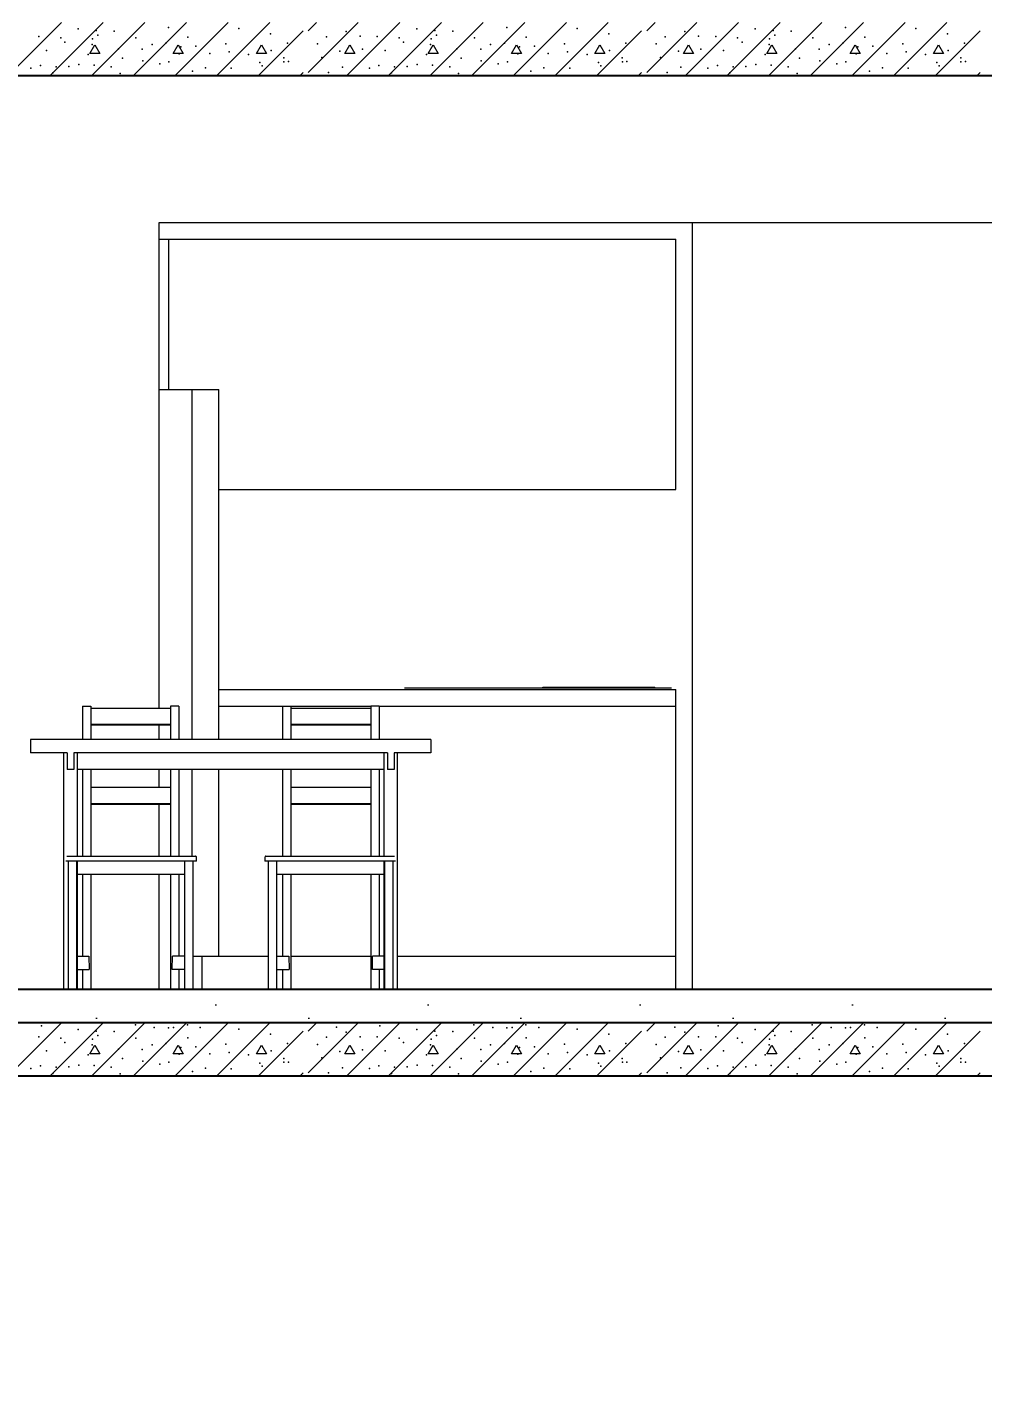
# Model space of a CAD drawing. Header units: millimetres. Extents: x 18162 to 7085488, y 72188 to 247925.
# Drawn here: x 4244418 to 4247283, y 103544 to 107638 of the extents above; entities that cross this region are included whole.
import ezdxf

# ---------------------------------------------------------------- set-up
doc = ezdxf.new("R2010")
doc.units = ezdxf.units.MM
doc.header["$MEASUREMENT"] = 0
doc.linetypes.add('Wipeout_Contour', pattern=[1000, 0, -1000])
for name, color, linetype in [('Archicad Doors', 7, 'Continuous'), ('Interior - Equipment', 7, 'Continuous'), ('Interior - Furniture', 7, 'Continuous'), ('Structural - Bearing', 7, 'Continuous')]:
    doc.layers.add(name, color=color, linetype=linetype)
doc.styles.add('GENERATED_STYLE_3', font='', dxfattribs={"width": 0.8})
doc.styles.get('GENERATED_STYLE_3').set_extended_font_data('ISOCPEUR MON')
doc.dimstyles.new('GENERATED_STYLE__12', dxfattribs={"dimtxt": 330.000007, "dimasz": 171, "dimexe": 0.18, "dimexo": 150, "dimgap": 0, "dimtad": 1, "dimdec": 0, "dimzin": 0, "dimdsep": 46, "dimtxsty": 'GENERATED_STYLE_3', "dimblk": 'ARROWHEAD_2', "dimblk1": 'ARROWHEAD_2', "dimblk2": 'ARROWHEAD_2', "dimcen": 0.09, "dimclrd": 13, "dimclre": 13, "dimclrt": 13, "dimadec": 0, "dimazin": 0, "dimtfac": 1, "dimtdec": 4, "dimtmove": 0, "dimatfit": 3, "dimfxl": 1, "dimtolj": 1, "dimtzin": 0, "dimarcsym": 0})

# ---------------------------------------------------------------- blocks, each defined once
blk = doc.blocks.new('*X1361', base_point=(4294986.6, 104752.7))
at = {"layer": 'Structural - Bearing', "color": 7, "linetype": 'Continuous', "lineweight": 9}
for p, q in [((4244360.4, 107492.7), (4244520.4, 107652.7)), ((4244485.4, 107492.7), (4244645.4, 107652.7)), ((4244610.4, 107492.7), (4244770.4, 107652.7)), ((4244735.4, 107492.7), (4244895.4, 107652.7)), ((4244860.4, 107492.7), (4245020.4, 107652.7)), ((4244985.4, 107492.7), (4245145.4, 107652.7)), ((4245260.5, 107627.7), (4245285.5, 107652.7)), ((4245260.5, 107502.7), (4245410.5, 107652.7)), ((4245375.5, 107492.7), (4245535.5, 107652.7)), ((4245500.5, 107492.7), (4245660.5, 107652.7)), ((4245625.5, 107492.7), (4245785.5, 107652.7)), ((4245750.5, 107492.7), (4245910.5, 107652.7)), ((4245875.5, 107492.7), (4246035.5, 107652.7)), ((4246000.5, 107492.7), (4246160.5, 107652.7)), ((4246275.7, 107627.7), (4246300.6, 107652.7)), ((4246275.7, 107502.7), (4246425.6, 107652.7)), ((4246390.6, 107492.7), (4246550.6, 107652.7)), ((4246515.6, 107492.7), (4246675.6, 107652.7)), ((4246640.6, 107492.7), (4246800.6, 107652.7)), ((4246765.6, 107492.7), (4246925.6, 107652.7)), ((4246890.6, 107492.7), (4247050.6, 107652.7)), ((4247015.6, 107492.7), (4247175.6, 107652.7)), ((4245110.4, 107492.7), (4245245.4, 107627.7)), ((4246125.5, 107492.7), (4246260.5, 107627.7)), ((4247140.6, 107492.7), (4247275.7, 107627.7)), ((4244605.3, 107560.1), (4244620.4, 107586.1)), ((4244620.4, 107586.1), (4244635.3, 107560.1)), ((4244855.3, 107560.1), (4244870.4, 107586.1)), ((4244870.4, 107586.1), (4244885.3, 107560.1)), ((4245105.3, 107560.1), (4245120.4, 107586.1)), ((4245120.4, 107586.1), (4245135.3, 107560.1)), ((4245370.4, 107560.1), (4245385.5, 107586.1)), ((4245385.5, 107586.1), (4245400.4, 107560.1)), ((4245620.4, 107560.1), (4245635.5, 107586.1)), ((4245635.5, 107586.1), (4245650.4, 107560.1)), ((4245870.4, 107560.1), (4245885.5, 107586.1)), ((4245885.5, 107586.1), (4245900.4, 107560.1)), ((4246120.4, 107560.1), (4246135.5, 107586.1)), ((4246135.5, 107586.1), (4246150.4, 107560.1)), ((4246385.5, 107560.1), (4246400.7, 107586.1)), ((4246400.7, 107586.1), (4246415.6, 107560.1)), ((4246635.5, 107560.1), (4246650.7, 107586.1)), ((4246650.7, 107586.1), (4246665.6, 107560.1)), ((4246885.5, 107560.1), (4246900.7, 107586.1)), ((4246900.7, 107586.1), (4246915.6, 107560.1)), ((4247135.5, 107560.1), (4247150.7, 107586.1)), ((4247150.7, 107586.1), (4247165.6, 107560.1)), ((4244635.3, 107560.1), (4244605.3, 107560.1)), ((4244885.3, 107560.1), (4244855.3, 107560.1)), ((4245135.3, 107560.1), (4245105.3, 107560.1)), ((4245400.4, 107560.1), (4245370.4, 107560.1)), ((4245650.4, 107560.1), (4245620.4, 107560.1)), ((4245900.4, 107560.1), (4245870.4, 107560.1)), ((4246150.4, 107560.1), (4246120.4, 107560.1)), ((4246415.6, 107560.1), (4246385.5, 107560.1)), ((4246665.6, 107560.1), (4246635.5, 107560.1)), ((4246915.6, 107560.1), (4246885.5, 107560.1)), ((4247165.6, 107560.1), (4247135.5, 107560.1)), ((4245235.4, 107492.7), (4245245.4, 107502.7)), ((4246250.5, 107492.7), (4246260.5, 107502.7)), ((4247265.6, 107492.7), (4247275.7, 107502.7))]:
    blk.add_line(p, q, dxfattribs=at)
for p in [(4244452.5, 107610.9), (4244518.2, 107607), (4244570.9, 107633.5), (4244624.9, 107628.3), (4244629.9, 107614.7), (4244678.9, 107626.7), (4244743.8, 107606.6), (4244841.2, 107637.6), (4244899.1, 107608.3), (4245052.1, 107634.4), (4245147.2, 107619), (4245315.6, 107609.9), (4245374.4, 107625.4), (4245415.9, 107611.3), (4245467.6, 107610.9), (4245533.3, 107607), (4245586, 107633.5), (4245640, 107628.3), (4245645.1, 107614.7), (4245694.1, 107626.7), (4245759, 107606.6), (4245856.3, 107637.6), (4245914.2, 107608.3), (4246067.2, 107634.4), (4246162.3, 107619), (4246330.7, 107609.9), (4246389.6, 107625.4), (4246431, 107611.3), (4246482.8, 107610.9), (4246548.4, 107607), (4246601.2, 107633.5), (4246655.1, 107628.3), (4246660.2, 107614.7), (4246709.2, 107626.7), (4246774.1, 107606.6), (4246871.5, 107637.6), (4246929.3, 107608.3), (4247082.4, 107634.4), (4247177.4, 107619), (4244475.6, 107569.1), (4244531.1, 107593.6), (4244612.1, 107587.1), (4244614, 107603.6), (4244691.3, 107573.6), (4244762.8, 107573), (4244792.4, 107587.1), (4244833.6, 107591), (4244878.7, 107579.4), (4244923.8, 107581.3), (4245013.8, 107589), (4245023.4, 107564.4), (4245149.1, 107569.1), (4245198.1, 107591), (4245288.6, 107588.4), (4245355.5, 107566.5), (4245423.1, 107572.3), (4245490.8, 107569.1), (4245546.2, 107593.6), (4245627.3, 107587.1), (4245629.2, 107603.6), (4245706.4, 107573.6), (4245777.9, 107573), (4245807.5, 107587.1), (4245848.8, 107591), (4245893.8, 107579.4), (4245939, 107581.3), (4246028.9, 107589), (4246038.5, 107564.4), (4246164.3, 107569.1), (4246213.2, 107591), (4246303.7, 107588.4), (4246370.7, 107566.5), (4246438.3, 107572.3), (4246505.9, 107569.1), (4246561.4, 107593.6), (4246642.4, 107587.1), (4246644.3, 107603.6), (4246721.6, 107573.6), (4246793.1, 107573), (4246822.7, 107587.1), (4246863.9, 107591), (4246909, 107579.4), (4246954.1, 107581.3), (4247044, 107589), (4247053.7, 107564.4), (4247179.4, 107569.1), (4247228.3, 107591), (4244457.6, 107524), (4244572.2, 107526.6), (4244600.1, 107557.2), (4244618.6, 107525.3), (4244703.6, 107545.9), (4244764.5, 107537.8), (4244815.2, 107529), (4244842.8, 107535), (4244873.5, 107558.8), (4244965.5, 107560.1), (4245081.7, 107557), (4245115.6, 107532.4), (4245122.4, 107523.2), (4245187.4, 107546.4), (4245187.5, 107534.6), (4245201.3, 107535.6), (4245301.6, 107547.9), (4245472.7, 107524), (4245587.3, 107526.6), (4245615.3, 107557.2), (4245633.7, 107525.3), (4245718.7, 107545.9), (4245779.6, 107537.8), (4245830.4, 107529), (4245858, 107535), (4245888.7, 107558.8), (4245980.6, 107560.1), (4246096.9, 107557), (4246130.7, 107532.4), (4246137.6, 107523.2), (4246202.5, 107546.4), (4246202.6, 107534.6), (4246216.4, 107535.6), (4246316.7, 107547.9), (4246487.9, 107524), (4246602.5, 107526.6), (4246630.4, 107557.2), (4246648.8, 107525.3), (4246733.8, 107545.9), (4246794.8, 107537.8), (4246845.5, 107529), (4246873.1, 107535), (4246903.8, 107558.8), (4246995.7, 107560.1), (4247112, 107557), (4247145.9, 107532.4), (4247152.7, 107523.2), (4247217.6, 107546.4), (4247217.7, 107534.6), (4247231.5, 107535.6), (4244428.8, 107515.9), (4244495.1, 107501.6), (4244504.3, 107520.1), (4244542.2, 107521.1), (4244669.7, 107519.8), (4244696.2, 107500.3), (4244913, 107506.9), (4244952.5, 107517), (4245029.7, 107515.5), (4245321.6, 107503.1), (4245363.1, 107518.6), (4245444, 107515.9), (4245510.2, 107501.6), (4245519.4, 107520.1), (4245557.3, 107521.1), (4245684.8, 107519.8), (4245711.4, 107500.3), (4245928.2, 107506.9), (4245967.6, 107517), (4246044.9, 107515.5), (4246336.8, 107503.1), (4246378.2, 107518.6), (4246459.1, 107515.9), (4246525.3, 107501.6), (4246534.6, 107520.1), (4246572.4, 107521.1), (4246699.9, 107519.8), (4246726.5, 107500.3), (4246943.3, 107506.9), (4246982.7, 107517), (4247060, 107515.5)]:
    blk.add_point(p, dxfattribs=at)
blk = doc.blocks.new('*X1510', base_point=(4294986.6, 104752.7))
at = {"layer": 'Structural - Bearing', "color": 7, "linetype": 'Continuous', "lineweight": 9}
for p, q in [((4244360.4, 104492.7), (4244520.4, 104652.7)), ((4244485.4, 104492.7), (4244645.4, 104652.7)), ((4244610.4, 104492.7), (4244770.4, 104652.7)), ((4244735.4, 104492.7), (4244895.4, 104652.7)), ((4244860.4, 104492.7), (4245020.4, 104652.7)), ((4244985.4, 104492.7), (4245145.4, 104652.7)), ((4245110.4, 104492.7), (4245245.4, 104627.7)), ((4245260.5, 104627.7), (4245285.5, 104652.7)), ((4245260.5, 104502.7), (4245410.5, 104652.7)), ((4245375.5, 104492.7), (4245535.5, 104652.7)), ((4245500.5, 104492.7), (4245660.5, 104652.7)), ((4245625.5, 104492.7), (4245785.5, 104652.7)), ((4245750.5, 104492.7), (4245910.5, 104652.7)), ((4245875.5, 104492.7), (4246035.5, 104652.7)), ((4246000.5, 104492.7), (4246160.5, 104652.7)), ((4246125.5, 104492.7), (4246260.5, 104627.7)), ((4246275.7, 104627.7), (4246300.7, 104652.7)), ((4246275.7, 104502.7), (4246425.7, 104652.7)), ((4246390.7, 104492.7), (4246550.7, 104652.7)), ((4246515.7, 104492.7), (4246675.7, 104652.7)), ((4246640.7, 104492.7), (4246800.7, 104652.7)), ((4246765.7, 104492.7), (4246925.7, 104652.7)), ((4246890.7, 104492.7), (4247050.7, 104652.7)), ((4247015.7, 104492.7), (4247175.7, 104652.7)), ((4247140.7, 104492.7), (4247275.7, 104627.7)), ((4244605.3, 104560), (4244620.4, 104586)), ((4244620.4, 104586), (4244635.3, 104560)), ((4244855.3, 104560), (4244870.4, 104586)), ((4244870.4, 104586), (4244885.3, 104560)), ((4245105.3, 104560), (4245120.4, 104586)), ((4245120.4, 104586), (4245135.3, 104560)), ((4245370.4, 104560), (4245385.5, 104586)), ((4245385.5, 104586), (4245400.4, 104560)), ((4245620.4, 104560), (4245635.5, 104586)), ((4245635.5, 104586), (4245650.4, 104560)), ((4245870.4, 104560), (4245885.5, 104586)), ((4245885.5, 104586), (4245900.4, 104560)), ((4246120.4, 104560), (4246135.5, 104586)), ((4246135.5, 104586), (4246150.4, 104560)), ((4246385.5, 104560), (4246400.7, 104586)), ((4246400.7, 104586), (4246415.6, 104560)), ((4246635.5, 104560), (4246650.7, 104586)), ((4246650.7, 104586), (4246665.6, 104560)), ((4246885.5, 104560), (4246900.7, 104586)), ((4246900.7, 104586), (4246915.6, 104560)), ((4247135.5, 104560), (4247150.7, 104586)), ((4247150.7, 104586), (4247165.6, 104560)), ((4244635.3, 104560), (4244605.3, 104560)), ((4244885.3, 104560), (4244855.3, 104560)), ((4245135.3, 104560), (4245105.3, 104560)), ((4245400.4, 104560), (4245370.4, 104560)), ((4245650.4, 104560), (4245620.4, 104560)), ((4245900.4, 104560), (4245870.4, 104560)), ((4246150.4, 104560), (4246120.4, 104560)), ((4246415.6, 104560), (4246385.5, 104560)), ((4246665.6, 104560), (4246635.5, 104560)), ((4246915.6, 104560), (4246885.5, 104560)), ((4247165.6, 104560), (4247135.5, 104560)), ((4245235.4, 104492.7), (4245245.4, 104502.7)), ((4246250.5, 104492.7), (4246260.5, 104502.7)), ((4247265.7, 104492.7), (4247275.7, 104502.7))]:
    blk.add_line(p, q, dxfattribs=at)
for p in [(4244460.2, 104643.7), (4244570.9, 104633.4), (4244624.9, 104628.2), (4244678.9, 104626.7), (4244742.1, 104646.7), (4244798.9, 104638.6), (4244841.2, 104637.5), (4244856.7, 104639.1), (4244898.4, 104646.8), (4244936.6, 104638.6), (4245052.1, 104634.4), (4245147.2, 104619), (4245345.2, 104639.9), (4245374.4, 104625.4), (4245475.3, 104643.7), (4245586, 104633.4), (4245640, 104628.2), (4245694.1, 104626.7), (4245757.2, 104646.7), (4245814, 104638.6), (4245856.3, 104637.5), (4245871.8, 104639.1), (4245913.5, 104646.8), (4245951.8, 104638.6), (4246067.2, 104634.4), (4246162.3, 104619), (4246360.4, 104639.9), (4246389.6, 104625.4), (4246490.4, 104643.7), (4246601.2, 104633.4), (4246655.1, 104628.2), (4246709.2, 104626.7), (4246772.3, 104646.7), (4246829.1, 104638.6), (4246871.5, 104637.5), (4246886.9, 104639.1), (4246928.6, 104646.8), (4246966.9, 104638.6), (4247082.4, 104634.4), (4247177.4, 104619), (4244452.5, 104610.9), (4244518.2, 104607), (4244531.1, 104593.5), (4244612.1, 104587.1), (4244614, 104603.5), (4244629.9, 104614.7), (4244743.8, 104606.6), (4244792.4, 104587.1), (4244833.6, 104590.9), (4244878.7, 104579.3), (4244899.1, 104608.3), (4244923.8, 104581.2), (4245013.8, 104589), (4245198.1, 104590.9), (4245288.6, 104588.4), (4245315.6, 104609.8), (4245415.9, 104611.2), (4245467.6, 104610.9), (4245533.3, 104607), (4245546.2, 104593.5), (4245627.3, 104587.1), (4245629.2, 104603.5), (4245645.1, 104614.7), (4245759, 104606.6), (4245807.5, 104587.1), (4245848.8, 104590.9), (4245893.8, 104579.3), (4245914.2, 104608.3), (4245939, 104581.2), (4246028.9, 104589), (4246213.2, 104590.9), (4246303.7, 104588.4), (4246330.7, 104609.8), (4246431, 104611.2), (4246482.8, 104610.9), (4246548.4, 104607), (4246561.4, 104593.5), (4246642.4, 104587.1), (4246644.3, 104603.5), (4246660.2, 104614.7), (4246774.1, 104606.6), (4246822.7, 104587.1), (4246863.9, 104590.9), (4246909, 104579.3), (4246929.3, 104608.3), (4246954.1, 104581.2), (4247044, 104589), (4247228.3, 104590.9), (4244475.6, 104569), (4244600.1, 104557.1), (4244691.3, 104573.6), (4244703.6, 104545.9), (4244762.8, 104572.9), (4244764.5, 104537.8), (4244842.8, 104535), (4244873.5, 104558.7), (4244965.5, 104560), (4245023.4, 104564.3), (4245081.7, 104557), (4245149.1, 104569), (4245187.4, 104546.3), (4245187.5, 104534.6), (4245201.3, 104535.5), (4245301.6, 104547.9), (4245355.5, 104566.5), (4245423.1, 104572.3), (4245490.8, 104569), (4245615.3, 104557.1), (4245706.4, 104573.6), (4245718.7, 104545.9), (4245777.9, 104572.9), (4245779.6, 104537.8), (4245858, 104535), (4245888.7, 104558.7), (4245980.6, 104560), (4246038.5, 104564.3), (4246096.9, 104557), (4246164.3, 104569), (4246202.5, 104546.3), (4246202.6, 104534.6), (4246216.4, 104535.5), (4246316.7, 104547.9), (4246370.7, 104566.5), (4246438.3, 104572.3), (4246505.9, 104569), (4246630.4, 104557.1), (4246721.6, 104573.6), (4246733.8, 104545.9), (4246793.1, 104572.9), (4246794.8, 104537.8), (4246873.1, 104535), (4246903.8, 104558.7), (4246995.7, 104560), (4247053.7, 104564.3), (4247112, 104557), (4247179.4, 104569), (4247217.6, 104546.3), (4247217.7, 104534.6), (4247231.5, 104535.5), (4244428.8, 104515.9), (4244457.6, 104524), (4244495.1, 104501.5), (4244504.3, 104520.1), (4244542.2, 104521), (4244572.2, 104526.5), (4244618.6, 104525.3), (4244669.7, 104519.8), (4244696.2, 104500.3), (4244815.2, 104528.9), (4244913, 104506.9), (4244952.5, 104517), (4245029.7, 104515.4), (4245115.6, 104532.3), (4245122.4, 104523.2), (4245321.6, 104503.1), (4245363.1, 104518.5), (4245444, 104515.9), (4245472.7, 104524), (4245510.2, 104501.5), (4245519.4, 104520.1), (4245557.3, 104521), (4245587.3, 104526.5), (4245633.7, 104525.3), (4245684.8, 104519.8), (4245711.4, 104500.3), (4245830.4, 104528.9), (4245928.2, 104506.9), (4245967.6, 104517), (4246044.9, 104515.4), (4246130.7, 104532.3), (4246137.6, 104523.2), (4246336.8, 104503.1), (4246378.2, 104518.5), (4246459.1, 104515.9), (4246487.9, 104524), (4246525.3, 104501.5), (4246534.6, 104520.1), (4246572.4, 104521), (4246602.5, 104526.5), (4246648.8, 104525.3), (4246699.9, 104519.8), (4246726.5, 104500.3), (4246845.5, 104528.9), (4246943.3, 104506.9), (4246982.7, 104517), (4247060, 104515.4), (4247145.9, 104532.3), (4247152.7, 104523.2)]:
    blk.add_point(p, dxfattribs=at)
blk = doc.blocks.new('*D1582', base_point=(4294986.6, 104752.7))
at = {"color": 12, "linetype": 'Continuous', "lineweight": 35}
for p, q in [((4242680.2, 104817.7), (4242905.2, 104687.8)), ((4242680.2, 100067.7), (4242905.2, 99937.8))]:
    blk.add_line(p, q, dxfattribs=at)
at = {"color": 13, "linetype": 'Continuous', "lineweight": 13}
for p, q in [((4244092.8, 104752.7), (4242623.9, 104752.7)), ((4242792.7, 100002.7), (4242792.7, 104752.7)), ((4242961.4, 100002.7), (4242623.9, 100002.7)), ((4242792.7, 99892.7), (4242792.7, 100002.7))]:
    blk.add_line(p, q, dxfattribs=at)
at = {"color": 13, "lineweight": 13, "char_height": 330, "attachment_point": 7, "rotation": 90, "style": 'GENERATED_STYLE_3'}
for s, insert in [('\\A1;{\\pql;\\fISOCPEUR MON|b0|i0|c0|p0;\\W0.800000;600}', (4242822.5, 104134.4)), ('\\A1;{\\pql;\\fISOCPEUR MON|b0|i0|c0|p0;\\W0.800000;4,750}', (4242888.3, 101672.9))]:
    blk.add_mtext(s, dxfattribs=dict(at, insert=insert))
blk = doc.blocks.new('ARROWHEAD_2')
at = {"color": 0, "linetype": 'Continuous', "lineweight": 0}
for p, q in [((-0.378, -0.655), (0.378, 0.655)), ((0, 0), (-1, 0))]:
    blk.add_line(p, q, dxfattribs=at)
blk = doc.blocks.new('*D1584', base_point=(4294986.6, 104752.7))
at = {"color": 12, "linetype": 'Continuous', "lineweight": 35}
for p, q in [((4241780.2, 105417.7), (4242005.2, 105287.8)), ((4241780.2, 100067.7), (4242005.2, 99937.8))]:
    blk.add_line(p, q, dxfattribs=at)
at = {"color": 13, "linetype": 'Continuous', "lineweight": 13}
for p, q in [((4241892.7, 100002.7), (4241892.7, 105352.7)), ((4242863.1, 100002.7), (4241723.9, 100002.7)), ((4241892.7, 99892.7), (4241892.7, 100002.7))]:
    blk.add_line(p, q, dxfattribs=at)
at = {"color": 13, "lineweight": 13, "insert": (4241988.3, 102262.7), "char_height": 330, "attachment_point": 7, "rotation": 90, "style": 'GENERATED_STYLE_3'}
blk.add_mtext('\\A1;{\\pql;\\fISOCPEUR MON|b0|i0|c0|p0;\\W0.800000;5,350}', dxfattribs=at)

msp = doc.modelspace()

# ---------------------------------------------------------------- hatches: boundary and pattern name
at = {"layer": 'Structural - Bearing', "linetype": 'Continuous', "lineweight": 9}
h = msp.add_hatch(dxfattribs=at)
h.set_pattern_fill('Lightweight_Concrete_0003', style=0, pattern_type=2)
h.set_pattern_definition([(0, (4294986.6, 104752.7), (0, 1169.134), [73.125, -601.875]), (0, (4295324.1, 105337.3), (0, 1169.134), [73.125, -601.875]), (60, (4294986.6, 104752.7), (-1012.5, 584.567), [73.125, -601.875]), (60, (4295661.6, 104752.7), (-1012.5, 584.567), [73.125, -601.875]), (120, (4295059.7, 104752.7), (1012.5, 584.567), [73.125, -601.875]), (120, (4295734.7, 104752.7), (1012.5, 584.567), [73.125, -601.875]), (0, (4294986.58, 104865.2), (0, 225), [0, -225, 0, -337.5]), (45, (4295099.08, 104865.2), (-159.099, 159.099), [0, -168.75, 0, -281.25])])
h.paths.add_polyline_path([(4244213.1, 104652.7), (4247713.1, 104652.7), (4247713.1, 104752.7), (4244213.1, 104752.7)])

# ---------------------------------------------------------------- linework, layer by layer
at = {"layer": 'Archicad Doors', "color": 7, "linetype": 'Continuous', "lineweight": 9}
for p, q in [((4244813.1, 105597), (4244813.1, 107052.7)), ((4244813.1, 107052.7), (4247313.1, 107052.7)), ((4244813.1, 105502.7), (4244813.1, 105545.4)), ((4244813.1, 105359.5), (4244813.1, 105412.7)), ((4244813.1, 105152.7), (4244813.1, 105307.9)), ((4244813.1, 104752.7), (4244813.1, 105097.7))]:
    msp.add_line(p, q, dxfattribs=at)
at = {"layer": 'Interior - Equipment', "color": 7, "linetype": 'Continuous', "lineweight": 13}
for p, q in [((4244813.1, 107002.7), (4244842.8, 107002.7)), ((4244842.8, 106552.7), (4244842.8, 107002.7)), ((4244842.8, 107002.7), (4246362.8, 107002.7)), ((4246362.8, 106252.7), (4246362.8, 107002.7)), ((4244813.1, 106552.7), (4244912.7, 106552.7)), ((4244912.7, 106552.7), (4244992.8, 106552.7)), ((4244912.7, 105502.7), (4244912.7, 106552.7)), ((4244912.8, 105502.7), (4244912.8, 106552.7)), ((4244992.8, 105502.7), (4244992.8, 106552.7)), ((4244992.8, 106252.7), (4246362.8, 106252.7)), ((4244992.8, 105652.7), (4246362.8, 105652.7)), ((4245549.6, 105657.7), (4245551.1, 105657.7)), ((4245551.1, 105657.7), (4245555.5, 105657.7)), ((4245555.5, 105657.7), (4245562, 105657.7)), ((4245562, 105657.7), (4245569.6, 105657.7)), ((4245569.6, 105657.7), (4246329.6, 105657.7)), ((4245964.6, 105659.7), (4246269.6, 105659.7)), ((4245964.6, 105657.7), (4245964.6, 105659.7)), ((4246269.6, 105657.7), (4246269.6, 105659.7)), ((4246269.6, 105659.7), (4246299.6, 105659.7)), ((4246299.6, 105657.7), (4246299.6, 105659.7)), ((4246329.6, 105657.7), (4246337.3, 105657.7)), ((4246337.3, 105657.7), (4246343.8, 105657.7)), ((4246343.8, 105657.7), (4246348.1, 105657.7)), ((4246348.1, 105657.7), (4246349.6, 105657.7)), ((4246362.8, 105602.7), (4246362.8, 105652.7)), ((4244992.8, 105602.7), (4245183.4, 105602.7)), ((4245208.4, 105602.7), (4245447.8, 105602.7)), ((4245472.8, 105602.7), (4246362.8, 105602.7)), ((4246362.8, 104852.7), (4246362.8, 105602.7)), ((4244912.7, 105152.7), (4244912.7, 105412.7)), ((4244912.8, 105152.7), (4244912.8, 105412.7)), ((4244992.8, 104852.7), (4244992.8, 105412.7)), ((4244915.1, 104852.7), (4244942.8, 104852.7)), ((4244942.8, 104752.7), (4244942.8, 104852.7)), ((4244942.8, 104852.7), (4244992.8, 104852.7)), ((4244992.8, 104852.7), (4245141.2, 104852.7)), ((4245208.4, 104852.7), (4245447.8, 104852.7)), ((4245528.1, 104852.7), (4246362.8, 104852.7)), ((4246362.8, 104752.7), (4246362.8, 104852.7))]:
    msp.add_line(p, q, dxfattribs=at)
at = {"layer": 'Interior - Furniture', "color": 7, "linetype": 'Continuous', "lineweight": 13}
for p, q in [((4244583.4, 105602.7), (4244608.4, 105602.7)), ((4244872.8, 105602.7), (4244847.8, 105602.7)), ((4245183.4, 105602.7), (4245208.4, 105602.7)), ((4245472.8, 105602.7), (4245447.8, 105602.7)), ((4244608.4, 105597), (4244847.8, 105597)), ((4245208.4, 105597), (4245447.8, 105597)), ((4244847.8, 105547.6), (4244608.4, 105547.6)), ((4244847.8, 105545.4), (4244608.4, 105545.4)), ((4245447.8, 105547.6), (4245208.4, 105547.6)), ((4245447.8, 105545.4), (4245208.4, 105545.4)), ((4244583.4, 105412.7), (4244583.4, 105152.7)), ((4244608.4, 105412.7), (4244608.4, 105152.7)), ((4244847.8, 105412.7), (4244847.8, 105152.7)), ((4244872.8, 105412.7), (4244872.8, 105152.7)), ((4245183.4, 105412.7), (4245183.4, 105152.7)), ((4245208.4, 105412.7), (4245208.4, 105152.7)), ((4245447.8, 105412.7), (4245447.8, 105152.7)), ((4245472.8, 105412.7), (4245472.8, 105152.7)), ((4244608.4, 105359.5), (4244847.8, 105359.5)), ((4245208.4, 105359.5), (4245447.8, 105359.5)), ((4244847.8, 105310), (4244608.4, 105310)), ((4244847.8, 105307.9), (4244608.4, 105307.9)), ((4245447.8, 105310), (4245208.4, 105310)), ((4245447.8, 105307.9), (4245208.4, 105307.9)), ((4244537.1, 105152.7), (4244538, 105152.7)), ((4244538, 105152.7), (4244541.6, 105152.7)), ((4244541.6, 105152.7), (4244545.9, 105152.7)), ((4244545.9, 105152.7), (4244550.9, 105152.7)), ((4244550.9, 105152.7), (4244905.4, 105152.7)), ((4244905.4, 105152.7), (4244910.3, 105152.7)), ((4244910.3, 105152.7), (4244914.7, 105152.7)), ((4244914.7, 105152.7), (4244918.3, 105152.7)), ((4244918.3, 105152.7), (4244920.9, 105152.7)), ((4244920.9, 105152.7), (4244922.3, 105152.7)), ((4244922.3, 105152.7), (4244922.5, 105152.7)), ((4244922.5, 105152.7), (4244922.8, 105152.7)), ((4244923.6, 105152.5), (4244922.8, 105152.7)), ((4244923.6, 105152.5), (4244924.3, 105152.1)), ((4244924.8, 105151.5), (4244924.3, 105152.1)), ((4244924.8, 105151.5), (4244925.2, 105150.9)), ((4244925.4, 105150.1), (4244925.2, 105150.9)), ((4244925.4, 105150.1), (4244925.5, 105149.7)), ((4244925.5, 105137.7), (4244925.5, 105149.7)), ((4245131, 105150.9), (4245130.8, 105150.1)), ((4245130.8, 105150.1), (4245130.8, 105149.7)), ((4245130.8, 105149.7), (4245130.8, 105137.7)), ((4245131.4, 105151.5), (4245131, 105150.9)), ((4245132, 105152.1), (4245131.4, 105151.5)), ((4245132.6, 105152.5), (4245132, 105152.1)), ((4245133.4, 105152.7), (4245132.6, 105152.5)), ((4245133.8, 105152.7), (4245133.4, 105152.7)), ((4245133.8, 105152.7), (4245133.9, 105152.7)), ((4245133.9, 105152.7), (4245135.3, 105152.7)), ((4245135.3, 105152.7), (4245138, 105152.7)), ((4245138, 105152.7), (4245141.6, 105152.7)), ((4245141.6, 105152.7), (4245145.9, 105152.7)), ((4245145.9, 105152.7), (4245150.9, 105152.7)), ((4245150.9, 105152.7), (4245505.4, 105152.7)), ((4245505.4, 105152.7), (4245510.3, 105152.7)), ((4245510.3, 105152.7), (4245514.7, 105152.7)), ((4245514.7, 105152.7), (4245518.3, 105152.7)), ((4245518.3, 105152.7), (4245519.1, 105152.7)), ((4244535.7, 105137.7), (4244533.5, 105137.7)), ((4244540, 105137.7), (4244535.7, 105137.7)), ((4244545.1, 105137.7), (4244540, 105137.7)), ((4244541.2, 104752.7), (4244541.2, 105137.7)), ((4244550.6, 105137.7), (4244545.1, 105137.7)), ((4244905.6, 105137.7), (4244550.6, 105137.7)), ((4244566.2, 104752.7), (4244566.2, 105137.7)), ((4244568.1, 104752.7), (4244568.1, 105137.7)), ((4244890.1, 104752.7), (4244890.1, 105137.7)), ((4244911.2, 105137.7), (4244905.6, 105137.7)), ((4244916.3, 105137.7), (4244911.2, 105137.7)), ((4244915.1, 104752.7), (4244915.1, 105137.7)), ((4244920.6, 105137.7), (4244916.3, 105137.7)), ((4244923.7, 105137.7), (4244920.6, 105137.7)), ((4244925.3, 105137.7), (4244923.7, 105137.7)), ((4244925.5, 105137.7), (4244925.3, 105137.7)), ((4245130.9, 105137.7), (4245130.8, 105137.7)), ((4245132.6, 105137.7), (4245130.9, 105137.7)), ((4245135.7, 105137.7), (4245132.6, 105137.7)), ((4245140, 105137.7), (4245135.7, 105137.7)), ((4245145.1, 105137.7), (4245140, 105137.7)), ((4245141.2, 104752.7), (4245141.2, 105137.7)), ((4245150.6, 105137.7), (4245145.1, 105137.7)), ((4245505.6, 105137.7), (4245150.6, 105137.7)), ((4245166.2, 104752.7), (4245166.2, 105137.7)), ((4245488.1, 104752.7), (4245488.1, 105137.7)), ((4245490.1, 104752.7), (4245490.1, 105137.7)), ((4245511.2, 105137.7), (4245505.6, 105137.7)), ((4245516.3, 105137.7), (4245511.2, 105137.7)), ((4245515.1, 104752.7), (4245515.1, 105137.7)), ((4245520.6, 105137.7), (4245516.3, 105137.7)), ((4245522.7, 105137.7), (4245520.6, 105137.7)), ((4244890.1, 105097.7), (4244568.1, 105097.7)), ((4244583.4, 105097.7), (4244583.4, 104852.7)), ((4244608.4, 105097.7), (4244608.4, 104752.7)), ((4244847.8, 105097.7), (4244847.8, 104752.7)), ((4244872.8, 105097.7), (4244872.8, 104852.7)), ((4245488.1, 105097.7), (4245166.2, 105097.7)), ((4245183.4, 105097.7), (4245183.4, 104852.7)), ((4245208.4, 105097.7), (4245208.4, 104752.7)), ((4245447.8, 105097.7), (4245447.8, 104752.7)), ((4245472.8, 105097.7), (4245472.8, 104852.7)), ((4244568.1, 104852.7), (4244602.8, 104852.7)), ((4244602.8, 104852.7), (4244603.4, 104812.7)), ((4244852.9, 104812.7), (4244853.4, 104852.7)), ((4244890.1, 104852.7), (4244853.4, 104852.7)), ((4245166.2, 104852.7), (4245202.8, 104852.7)), ((4245202.8, 104852.7), (4245203.4, 104812.7)), ((4245452.9, 104812.7), (4245453.4, 104852.7)), ((4245488.1, 104852.7), (4245453.4, 104852.7)), ((4244568.1, 104812.7), (4244603.4, 104812.7)), ((4244583.4, 104812.7), (4244583.4, 104752.7)), ((4244890.1, 104812.7), (4244852.9, 104812.7)), ((4244872.8, 104812.7), (4244872.8, 104752.7)), ((4245166.2, 104812.7), (4245203.4, 104812.7)), ((4245183.4, 104812.7), (4245183.4, 104752.7)), ((4245488.1, 104812.7), (4245452.9, 104812.7)), ((4245472.8, 104812.7), (4245472.8, 104752.7))]:
    msp.add_line(p, q, dxfattribs=at)
at = {"layer": 'Structural - Bearing', "color": 7, "linetype": 'Continuous', "lineweight": 25}
for p, q in [((4247713.1, 107492.7), (4244213.1, 107492.7)), ((4247713.1, 104752.7), (4244213.1, 104752.7)), ((4250463.1, 104492.7), (4244313.1, 104492.7))]:
    msp.add_line(p, q, dxfattribs=at)
at = {"layer": 'Structural - Bearing', "color": 7, "linetype": 'Continuous', "lineweight": 9}
msp.add_line((4246413.1, 104752.7), (4246413.1, 107052.7), dxfattribs=at)
at = {"layer": 'Structural - Bearing', "color": 7, "linetype": 'Continuous', "lineweight": 25, "flags": 128}
msp.add_lwpolyline([(4250513.1, 104652.7), (4247813.1, 104652.7), (4247713.1, 104652.7), (4244213.1, 104652.7)], dxfattribs=at)

# ---------------------------------------------------------------- block references
at = {"layer": 'Structural - Bearing', "lineweight": 0}
for name in ['*X1361', '*X1510']:
    msp.add_blockref(name, (4294986.6, 104752.7), dxfattribs=at)

# ---------------------------------------------------------------- dimensions: what is measured, and where the dimension line sits
at = {"color": 13, "linetype": 'Continuous', "lineweight": 13}
dim = msp.add_linear_dim(base=(4242792.7, 104752.7), p1=(4259113.1, 100002.7), p2=(4244242.8, 104752.7), angle=90, dimstyle='GENERATED_STYLE__12', dxfattribs=at)
dim.commit()
dim.dimension.update_dxf_attribs({"geometry": '*D1582', "text_midpoint": (4242561.7, 102225.7), "dimtype": 160, "text_rotation": 90})

# ---------------------------------------------------------------- wipeouts: each hides what was drawn before it
at = {"color": 254, "linetype": 'Wipeout_Contour', "lineweight": 0, "ltscale": 16983429.98543429}
msp.add_wipeout([(4244538.1, 105412.7), (4244558.1, 105412.7), (4244558.1, 105462.7), (4244538.1, 105462.7)], dxfattribs=at).dxf.layer = 'Interior - Furniture'
at = {"color": 254, "linetype": 'Wipeout_Contour', "lineweight": 0, "ltscale": 16987268.8014904}
msp.add_wipeout([(4245498.1, 105412.7), (4245518.1, 105412.7), (4245518.1, 105462.7), (4245498.1, 105462.7)], dxfattribs=at).dxf.layer = 'Interior - Furniture'

# ---------------------------------------------------------------- next in the draw order: linework, layer by layer
at = {"layer": 'Interior - Furniture', "color": 7, "linetype": 'Continuous', "lineweight": 13}
for p, q in [((4244558.1, 105412.7), (4244538.1, 105412.7)), ((4245488.1, 105412.7), (4244568.1, 105412.7)), ((4245518.1, 105412.7), (4245498.1, 105412.7))]:
    msp.add_line(p, q, dxfattribs=at)

# ---------------------------------------------------------------- next in the draw order: dimensions: what is measured, and where the dimension line sits
at = {"color": 13, "linetype": 'Continuous', "lineweight": 13}
dim = msp.add_linear_dim(base=(4241892.7, 105352.7), p1=(4259113.1, 100002.7), p2=(4243763.1, 105352.7), angle=90, dimstyle='GENERATED_STYLE__12', dxfattribs=at)
dim.commit()
dim.dimension.update_dxf_attribs({"geometry": '*D1584', "text_midpoint": (4241661.7, 102815.5), "dimtype": 160, "text_rotation": 90})

# ---------------------------------------------------------------- next in the draw order: wipeouts: each hides what was drawn before it
at = {"color": 254, "linetype": 'Wipeout_Contour', "lineweight": 0, "ltscale": 16985353.86378917}
msp.add_wipeout([(4244428.1, 105502.7), (4244428.1, 105462.7), (4245628.1, 105462.7), (4245628.1, 105502.7)], dxfattribs=at).dxf.layer = 'Interior - Furniture'

# ---------------------------------------------------------------- next in the draw order: linework, layer by layer
at = {"layer": 'Interior - Furniture', "color": 7, "linetype": 'Continuous', "lineweight": 13}
for p, q in [((4244583.4, 105602.7), (4244583.4, 105502.7)), ((4244608.4, 105602.7), (4244608.4, 105502.7)), ((4244847.8, 105602.7), (4244847.8, 105502.7)), ((4244872.8, 105602.7), (4244872.8, 105502.7)), ((4245183.4, 105602.7), (4245183.4, 105502.7)), ((4245208.4, 105602.7), (4245208.4, 105502.7)), ((4245447.8, 105602.7), (4245447.8, 105502.7)), ((4245472.8, 105602.7), (4245472.8, 105502.7)), ((4244428.1, 105502.7), (4244428.1, 105462.7)), ((4245628.1, 105502.7), (4244428.1, 105502.7)), ((4245628.1, 105502.7), (4245628.1, 105462.7)), ((4244538.1, 105462.7), (4244428.1, 105462.7)), ((4244528.1, 104752.7), (4244528.1, 105462.7)), ((4244538.1, 105462.7), (4244538.1, 105412.7)), ((4244558.1, 105462.7), (4244558.1, 105412.7)), ((4245498.1, 105462.7), (4244558.1, 105462.7)), ((4244568.1, 105152.7), (4244568.1, 105462.7)), ((4245488.1, 105152.7), (4245488.1, 105462.7)), ((4245498.1, 105462.7), (4245498.1, 105412.7)), ((4245518.1, 105462.7), (4245518.1, 105412.7)), ((4245628.1, 105462.7), (4245518.1, 105462.7)), ((4245528.1, 104752.7), (4245528.1, 105462.7))]:
    msp.add_line(p, q, dxfattribs=at)

doc.saveas('drawing.dxf')
